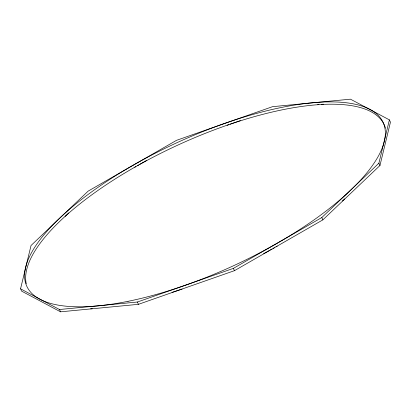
<?xml version="1.0" encoding="UTF-8"?>
<svg xmlns="http://www.w3.org/2000/svg" width="411" height="411" viewBox="0 0 411 411"><rect width="100%" height="100%" fill="white"/><g stroke="black" fill="none" stroke-linecap="round" stroke-linejoin="round"><path stroke-width="0.62" d="M20.55 288.82L31.041 245.495L88.134 191.141L176.535 140.331L272.555 106.67L350.465 99.179L389.392 119.873L390.45 122.18L379.959 165.505L322.866 219.859L234.465 270.669L138.445 304.33L60.535 311.821L21.608 291.127L20.55 288.82L59.472 309.514L137.382 302.023L233.402 268.368L321.803 217.553L378.896 163.198L389.392 119.873M65.061 216.427L68.771 212.893M134.787 167.241L135.897 166.604M137.567 165.643L138.677 165.006M139.791 164.364L146.465 160.531M227.119 125.278L228.927 124.641M230.134 124.214L240.404 120.618M317.682 104.738L318.957 104.615M321.51 104.373L323.426 104.189M378.896 163.198L379.959 165.505M321.803 217.553L322.866 219.859M233.402 268.368L234.465 270.669M137.382 302.023L138.445 304.33M59.472 309.514L60.535 311.821M344.742 198.893A196.088 67.707 -24.7 0 1 342.363 200.974M277.184 246.174A196.088 67.707 -24.7 0 1 276.058 246.816M274.358 247.771A196.088 67.707 -24.7 0 1 273.223 248.408M272.087 249.04A196.088 67.707 -24.7 0 1 270.381 249.986M269.246 250.612A196.088 67.707 -24.7 0 1 267.535 251.542M266.965 251.856A196.088 67.707 -24.7 0 1 263.646 253.633M182.13 289.051A196.088 67.707 -24.7 0 1 172.024 292.375M92.326 308.723A196.088 67.707 -24.7 0 1 90.605 308.825M26.268 283.77A196.088 67.707 -24.7 0 1 189.45 139.91A196.088 67.707 -24.7 0 1 385.482 128.299M128.006 301.325A196.088 67.707 -24.7 0 0 384.732 127.23A196.088 67.707 -24.7 0 0 102.169 184.482A196.088 67.707 -24.7 0 0 128.006 301.325"/></g></svg>
